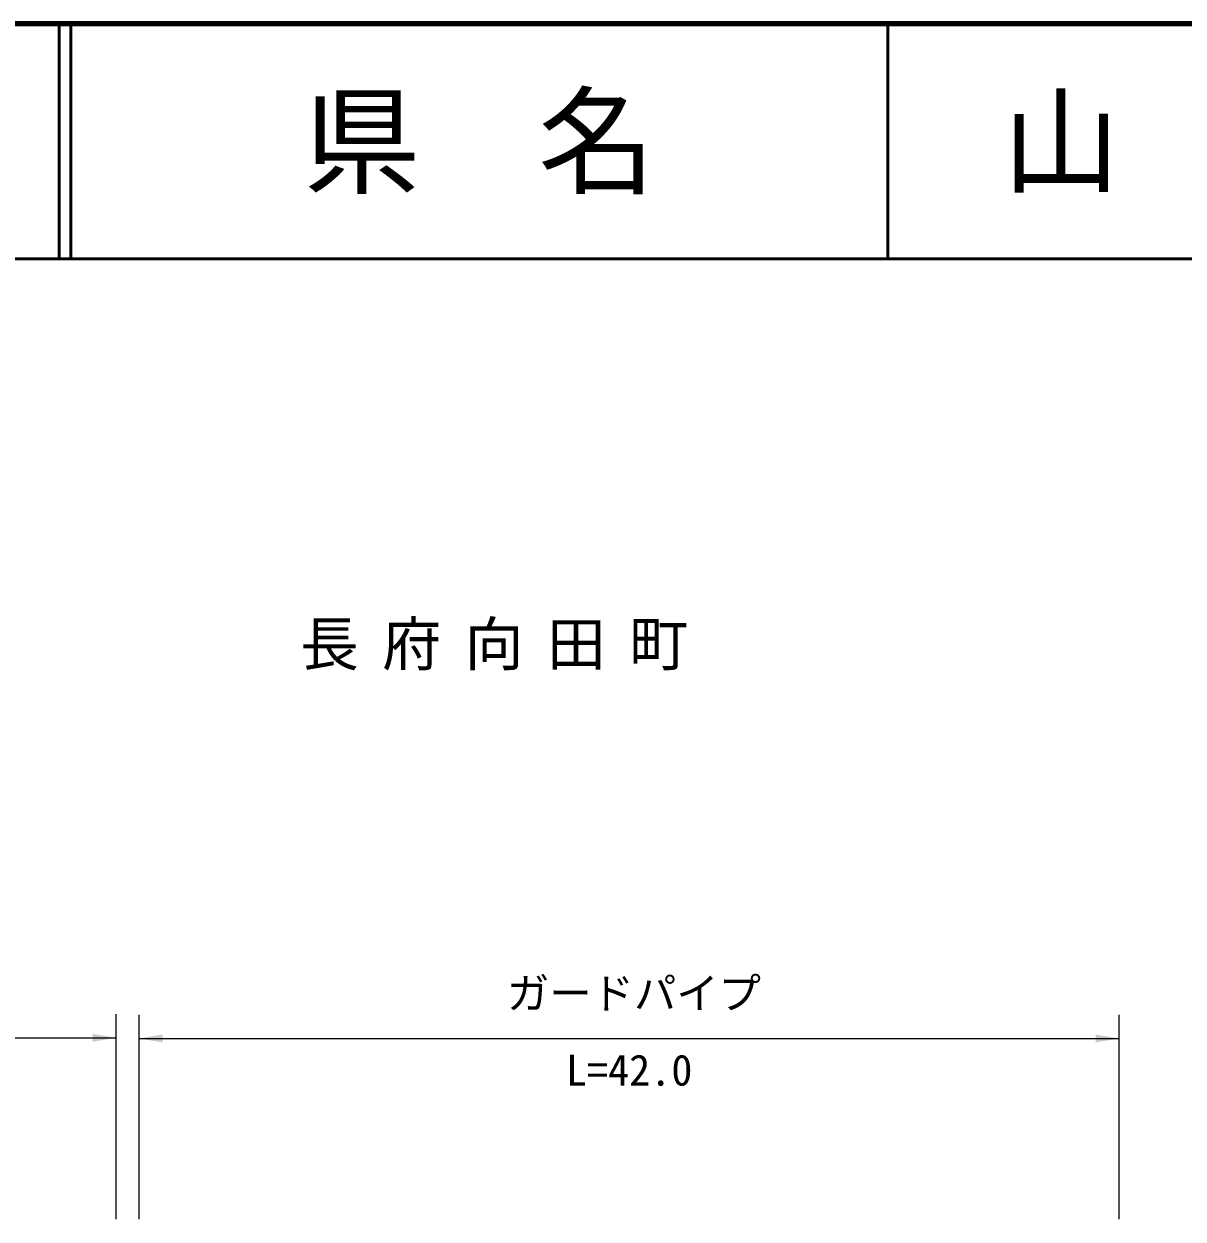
# Model space of a CAD drawing. Units: millimetres, scale not verified. Extents: x 40000 to 680000, y 20000 to 380000.
# Drawn here: x 296255 to 345556, y 329160 to 380000 of the extents above; entities that cross this region are included whole.
import ezdxf
from ezdxf.enums import TextEntityAlignment as Align

# ---------------------------------------------------------------- set-up
doc = ezdxf.new("R2010")
doc.units = ezdxf.units.MM
doc.header["$LTSCALE"] = 1000
doc.layers.add('M-BMK-HTXT', color=7, linetype='Continuous')
doc.layers.add('M-TTL-TXT', color=7, linetype='Continuous')
for name, color, linetype, lineweight in [('M-STR-HTXT', 7, 'Continuous', 13), ('M-TTL', 2, 'Continuous', 140), ('M-TTL-LINE', 7, 'Continuous', 50)]:
    doc.layers.add(name, color=color, linetype=linetype, lineweight=lineweight)
doc.styles.add('ＭＳ ゴシック', font='')
doc.styles.get('ＭＳ ゴシック').set_extended_font_data('MS Gothic')

# ---------------------------------------------------------------- blocks, each defined once
blk = doc.blocks.new('filled_arrow')
at = {"color": 0, "linetype": 'Continuous', "lineweight": -2}
blk.add_solid([(7.5, 1.25), (0, 0), (7.5, -1.25)], dxfattribs=at)

msp = doc.modelspace()

# ---------------------------------------------------------------- linework, layer by layer
at = {"layer": 'M-STR-HTXT'}
for p, q in [((300175, 329160), (300175, 337872)), ((301154, 329160), (301154, 337843)), ((342834, 329160), (342834, 337843)), ((262630, 336872), (300175, 336872)), ((301154, 336843), (342834, 336843))]:
    msp.add_line(p, q, dxfattribs=at)
at = {"layer": 'M-TTL'}
msp.add_line((680000, 380000), (40000, 380000), dxfattribs=at)
at = {"layer": 'M-TTL-LINE'}
for p, q in [((297750, 380000), (297750, 370000)), ((298250, 380000), (298250, 370000)), ((333000, 380000), (333000, 370000)), ((40000, 370000), (680000, 370000))]:
    msp.add_line(p, q, dxfattribs=at)

# ---------------------------------------------------------------- block references
at = {"layer": 'M-STR-HTXT', "xscale": 133, "yscale": 133, "rotation": 180}
for p in [(300175, 336872), (342834, 336843)]:
    msp.add_blockref('filled_arrow', p, dxfattribs=at)
at = {"layer": 'M-STR-HTXT', "xscale": 133, "yscale": 133}
msp.add_blockref('filled_arrow', (301154, 336843), dxfattribs=at)

# ---------------------------------------------------------------- texts
at = {"layer": 'M-BMK-HTXT', "insert": (308000, 352500), "char_height": 1833, "attachment_point": 7, "style": 'ＭＳ ゴシック'}
msp.add_mtext('\\T1.4;長府向田町', dxfattribs=at)
at = {"layer": 'M-STR-HTXT', "style": 'ＭＳ ゴシック'}
msp.add_text('ガードパイプ', height=1320, dxfattribs=at).set_placement((316799, 338768), align=Align.MIDDLE_LEFT)
msp.add_text('L=42.0', height=1320, dxfattribs=at).set_placement((321994, 334443), align=Align.BOTTOM_CENTER)
at = {"layer": 'M-TTL-TXT', "style": 'ＭＳ ゴシック'}
for s, p in [('県\u3000名', (315625, 375000)), ('山\u3000口\u3000県', (350375, 375000))]:
    msp.add_text(s, height=3666, dxfattribs=at).set_placement(p, align=Align.MIDDLE_CENTER)

doc.saveas('drawing.dxf')
